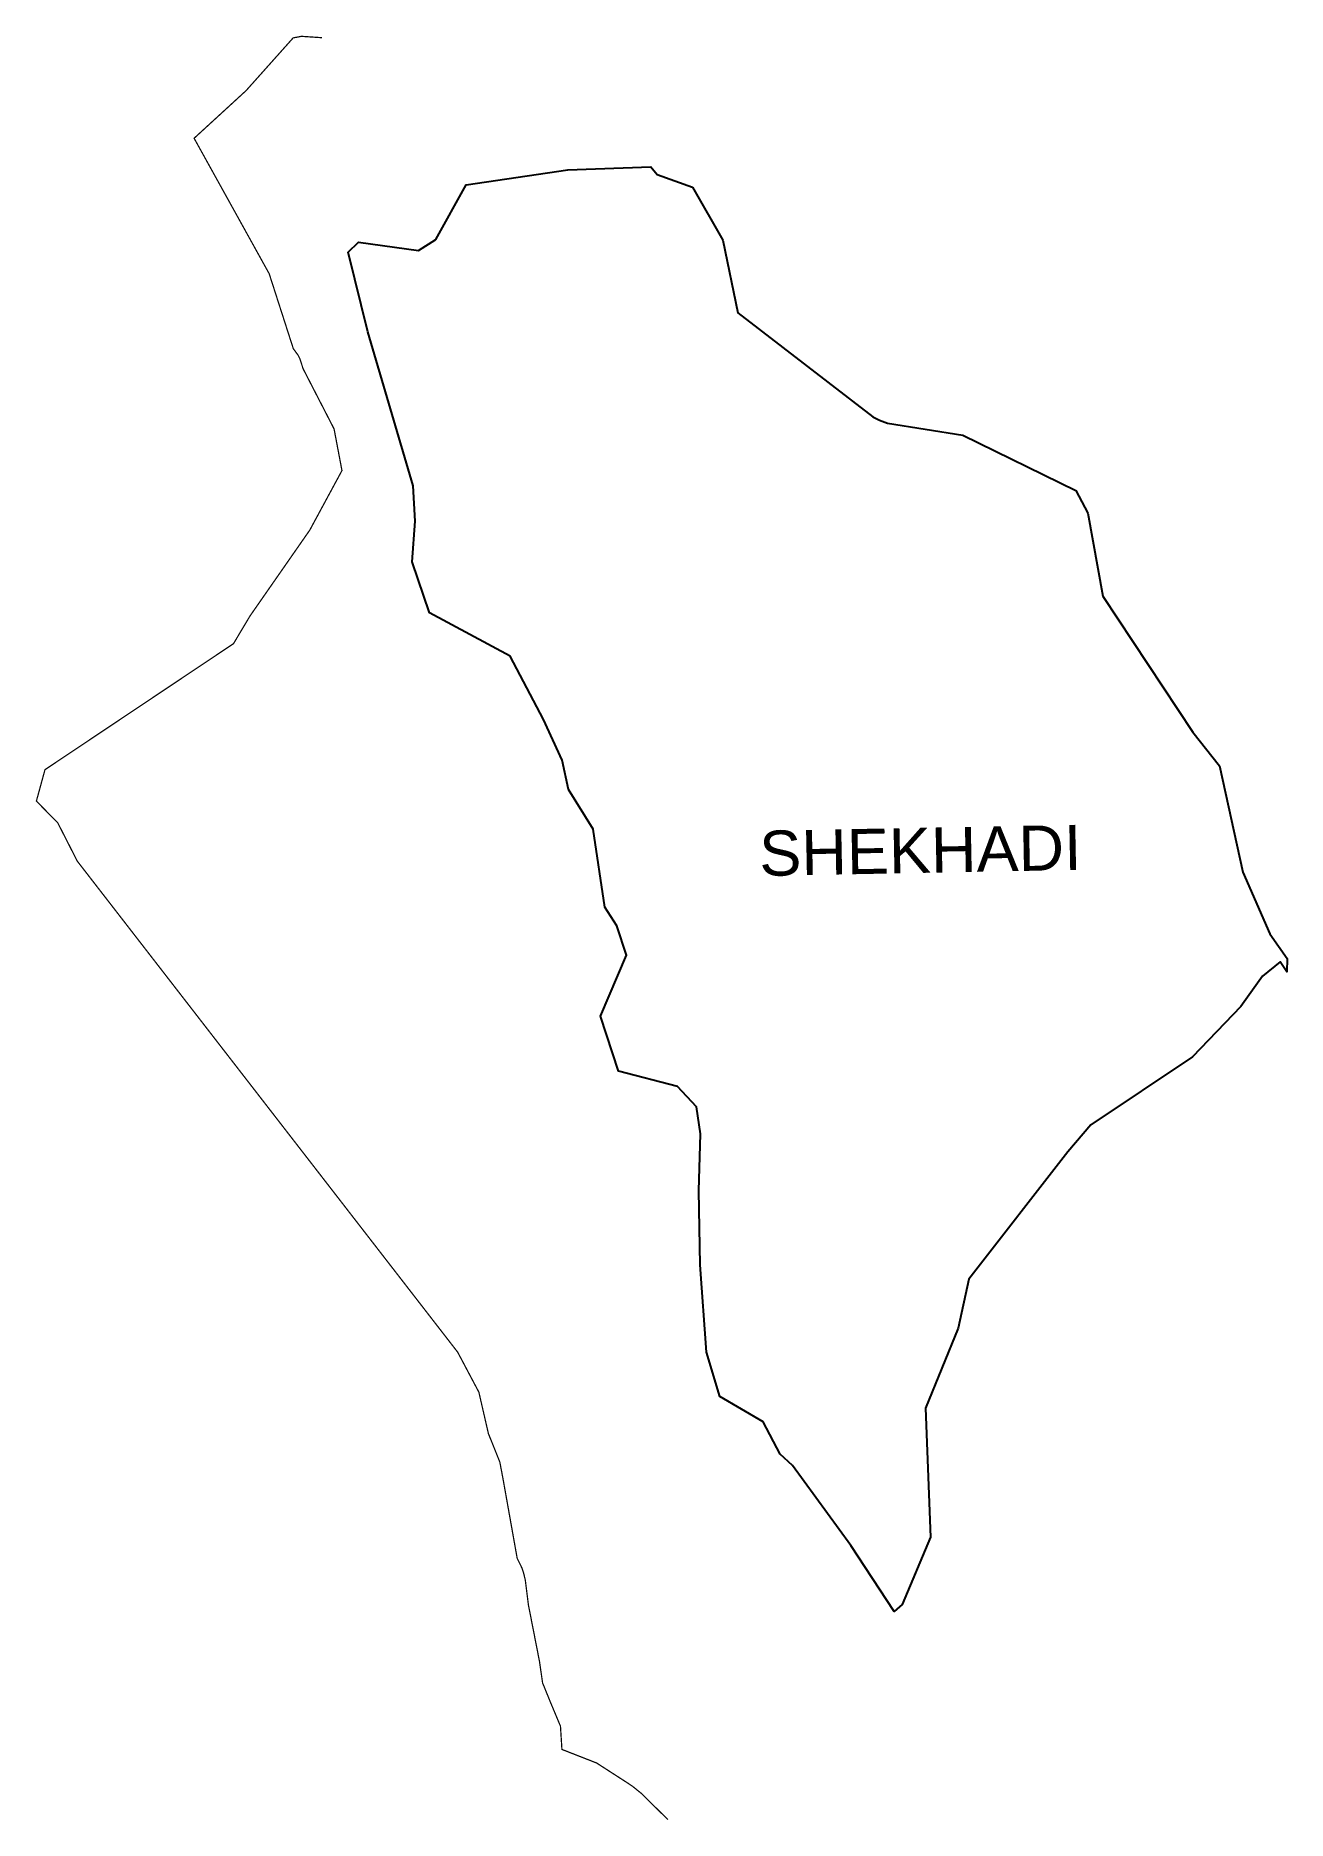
# Model space of a CAD drawing. Header units: metres. Extents: x 284594 to 287610, y 2002286 to 2006587.
import ezdxf

# ---------------------------------------------------------------- set-up
doc = ezdxf.new("R2010")
doc.units = ezdxf.units.M
for name, color, linetype in [('LOW TIDE LINE', 5, 'Continuous'), ('village', 3, 'Continuous'), ('VILLAGE NAME', 250, 'Continuous')]:
    doc.layers.add(name, color=color, linetype=linetype)
doc.styles.get("Standard").update_dxf_attribs({"font": 'calibri.ttf'})

msp = doc.modelspace()

# ---------------------------------------------------------------- linework, layer by layer
at = {"layer": 'LOW TIDE LINE', "lineweight": 18}
msp.add_lwpolyline([(286117.6, 2002287.2, 3, 3, 0), (286052.9, 2002350.9, 3, 3, 0), (286033, 2002367, 3, 3, 0), (286021.1, 2002375.1, 3, 3, 0), (285945.6, 2002423.8, 3, 3, 0), (285862, 2002456.5, 3, 3, 0), (285858.5, 2002512.5, 3, 3, 0), (285835, 2002568.7, 3, 3, 0), (285815.4, 2002616.8, 3, 3, 0), (285807.9, 2002668.8, 3, 3, 0), (285781.2, 2002805, 3, 3, 0), (285773.7, 2002865, 3, 3, 0), (285769.8, 2002881, 3, 3, 0), (285766, 2002893, 3, 3, 0), (285754.2, 2002917.1, 3, 3, 0), (285719.9, 2003109.3, 3, 3, 0), (285712.3, 2003149.3, 3, 3, 0), (285684.9, 2003217.5, 3, 3, 0), (285661.8, 2003317.7, 3, 3, 0), (285610.7, 2003414.1, 3, 3, 0), (284694.1, 2004597.4, 3, 3, 0), (284647, 2004689.7, 3, 3, 0), (284595.5, 2004742.2, 3, 3, 0), (284616.2, 2004817.9, 3, 3, 0), (285070.5, 2005121.6, 3, 3, 0), (285110.4, 2005188.5, 3, 3, 0), (285254.4, 2005395.4, 3, 3, 0), (285331.9, 2005538.8, 3, 3, 0), (285312.9, 2005639.2, 3, 3, 0), (285238.3, 2005784.1, 3, 3, 0), (285230.5, 2005808.3, 3, 3, 0), (285226.6, 2005816.3, 3, 3, 0), (285214.7, 2005832.5, 3, 3, 0), (285156.5, 2006013.3, 3, 3, 0), (284975.6, 2006339.7, 3, 3, 0), (285100.9, 2006454.6, 3, 3, 0), (285214.3, 2006581.6, 3, 3, 0), (285234.4, 2006585.4, 3, 3, 0), (285283.9, 2006582.1, 3, 3, 0)], format="xyseb", dxfattribs=at)
at = {"layer": 'village', "color": 3}
msp.add_polyline3d([(287610.1, 2004363, 0), (287609.1, 2004330.8, 0), (287593.2, 2004354.7, 0), (287550.1, 2004319.9, 0), (287497.9, 2004246.8, 0), (287381.5, 2004125.9, 0), (287136.8, 2003962.3, 0), (287081.5, 2003897, 0), (286842.3, 2003589.7, 0), (286816.7, 2003471.6, 0), (286737.9, 2003279.1, 0), (286749.9, 2002968.1, 0), (286681.7, 2002806.1, 0), (286662.3, 2002788.6, 0), (286558.6, 2002948.3, 0), (286418, 2003141, 0), (286387.7, 2003168.1, 0), (286346.8, 2003245.8, 0), (286242.6, 2003307.5, 0), (286210.8, 2003413.9, 0), (286195, 2003624.2, 0), (286191.9, 2003802.6, 0), (286196.3, 2003940.2, 0), (286186.5, 2004005.2, 0), (286140.3, 2004053.9, 0), (285998.2, 2004091.2, 0), (285955.1, 2004224.2, 0), (286017.8, 2004371.2, 0), (285994.1, 2004441.4, 0), (285965.7, 2004486.5, 0), (285937.1, 2004674.4, 0), (285878.1, 2004770.5, 0), (285862.5, 2004840.9, 0), (285817.7, 2004938.6, 0), (285737.2, 2005091.6, 0), (285542.6, 2005196.3, 0), (285501.2, 2005318.7, 0), (285508.4, 2005416.8, 0), (285503.8, 2005502.2, 0), (285394.3, 2005873.3, 0), (285346.9, 2006064.9, 0), (285371.6, 2006089.3, 0), (285516.3, 2006069, 0), (285558.3, 2006095.6, 0), (285630.9, 2006227.3, 0), (285876.2, 2006263.4, 0), (286076.4, 2006271.1, 0), (286091.8, 2006252.5, 0), (286176.4, 2006221.5, 0), (286249.8, 2006094.1, 0), (286286, 2005919.1, 0), (286611.5, 2005668.1, 0), (286627.7, 2005660.6, 0), (286646.3, 2005653, 0), (286828.3, 2005624, 0), (287100.2, 2005490.6, 0), (287129.3, 2005436.4, 0), (287165.9, 2005235.8, 0), (287382.1, 2004908.7, 0), (287446.4, 2004826.9, 0), (287503, 2004570.7, 0), (287567.7, 2004422.5, 0)], close=True, dxfattribs=at)

# ---------------------------------------------------------------- texts
at = {"layer": 'VILLAGE NAME', "insert": (286336.6, 2004670.3), "char_height": 108.748, "attachment_point": 1, "rotation": 1.1028}
msp.add_mtext_dynamic_manual_height_columns('{\\fArial|b0|i0|c0|p34;SHEKHADI}', width=726.929, gutter_width=543.7, heights=[0], dxfattribs=at)

doc.saveas('drawing.dxf')
